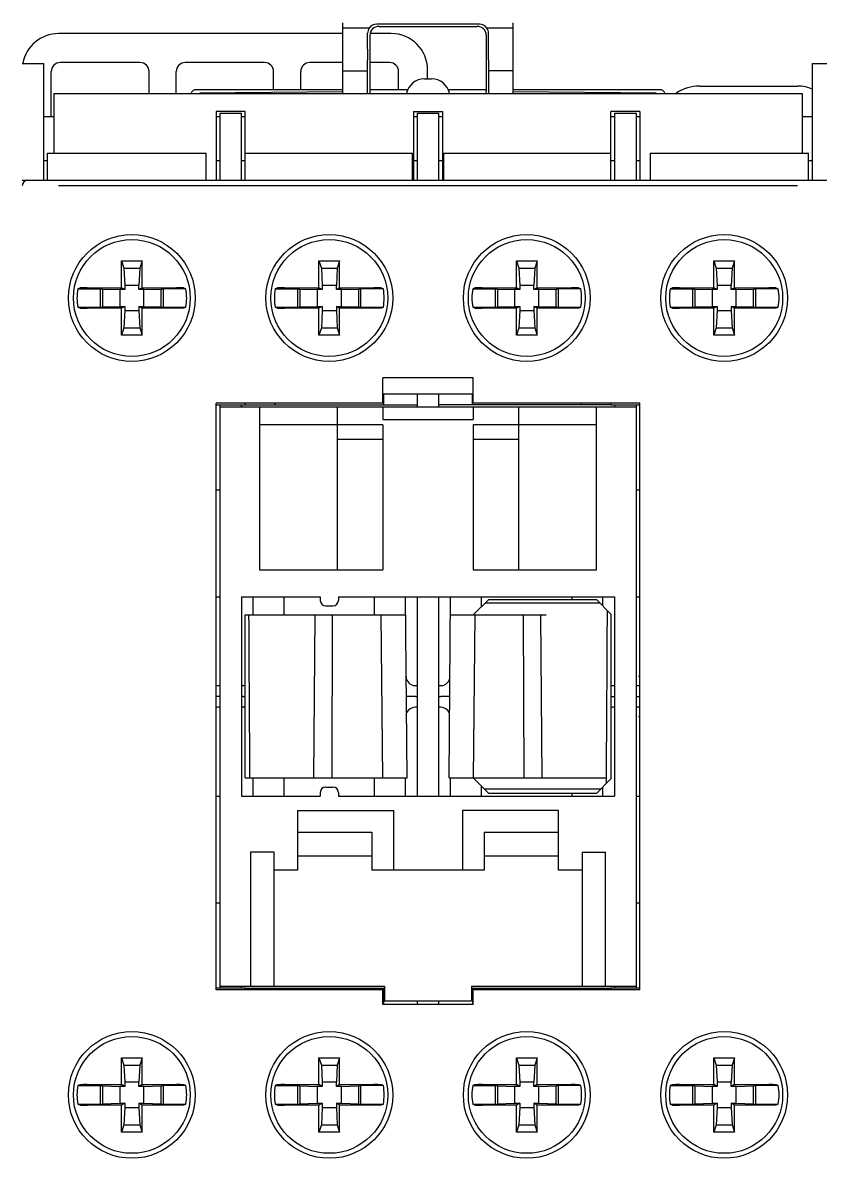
# Model space of a CAD drawing. Header units: millimetres. Extents: x 12275 to 14043, y 11466 to 13479.
# Drawn here: x 12946.21 to 12980.25, y 12928.7 to 12977.18 of the extents above; entities that cross this region are included whole.
import ezdxf

# ---------------------------------------------------------------- set-up
doc = ezdxf.new("R2010")
doc.units = ezdxf.units.MM

msp = doc.modelspace()

# ---------------------------------------------------------------- linework, layer by layer
at = {"color": 0, "linetype": 'Continuous'}
for p, q in [((12959.87306, 12974.1608), (12959.87306, 12977.17551)), ((12960.99396, 12976.94358), (12959.87306, 12976.94358)), ((12965.69792, 12977.11534), (12961.31534, 12977.11534)), ((12961.4098, 12977.02089), (12965.60346, 12977.02089)), ((12967.1402, 12976.94358), (12966.0193, 12976.94358)), ((12967.1402, 12974.1608), (12967.1402, 12977.17551)), ((12959.87306, 12976.71165), (12947.73537, 12976.71165)), ((12960.92328, 12976.03915), (12960.9275, 12976.73011)), ((12961.02326, 12976.63435), (12961.02326, 12974.23764)), ((12961.94014, 12976.71165), (12961.03838, 12976.71165)), ((12965.99, 12976.63435), (12965.99, 12974.23764)), ((12966.08998, 12976.03915), (12966.08576, 12976.73011)), ((12946.18917, 12975.43603), (12947.11689, 12975.43603)), ((12947.11689, 12970.44953), (12947.11689, 12975.43603)), ((12951.21433, 12975.47469), (12947.81268, 12975.47469)), ((12956.52843, 12975.47469), (12953.14708, 12975.47469)), ((12959.87306, 12975.47469), (12958.46119, 12975.47469)), ((12960.92206, 12975.12679), (12960.92206, 12975.59572)), ((12961.86283, 12975.47469), (12961.02326, 12975.47469)), ((12966.0912, 12975.59572), (12966.0912, 12975.12679)), ((12979.89636, 12975.43603), (12979.89636, 12970.44953)), ((12979.89636, 12975.43603), (12980.82408, 12975.43603)), ((12947.42613, 12973.15539), (12947.42613, 12975.08814)), ((12951.60088, 12974.1608), (12951.60088, 12975.08814)), ((12952.76053, 12974.1608), (12952.76053, 12975.08814)), ((12956.91498, 12974.31504), (12956.91498, 12975.08814)), ((12958.07463, 12974.31504), (12958.07463, 12975.08814)), ((12959.87306, 12975.12679), (12960.92206, 12975.12679)), ((12960.92678, 12974.1608), (12960.92678, 12975.12679)), ((12962.24938, 12974.31504), (12962.24938, 12975.08814)), ((12963.48634, 12974.7789), (12963.48634, 12975.16545)), ((12966.08648, 12975.12679), (12966.08648, 12974.1608)), ((12967.1402, 12975.12679), (12966.0912, 12975.12679)), ((12963.35201, 12974.7789), (12963.66125, 12974.7789)), ((12975.10314, 12974.46966), (12979.27788, 12974.46966)), ((12947.5421, 12974.1608), (12947.5421, 12971.60918)), ((12947.5421, 12974.1608), (12979.47116, 12974.1608)), ((12959.87306, 12974.31504), (12953.61094, 12974.31504)), ((12959.87306, 12974.22761), (12953.76556, 12974.17431)), ((12961.03271, 12974.23773), (12961.02326, 12974.23764)), ((12962.65259, 12974.31504), (12961.03271, 12974.31504)), ((12961.03271, 12974.1608), (12961.03271, 12974.23773)), ((12965.99, 12974.31504), (12964.36067, 12974.31504)), ((12965.98055, 12974.23773), (12965.98055, 12974.1608)), ((12965.99, 12974.23764), (12965.98055, 12974.23773)), ((12973.40232, 12974.31504), (12967.1402, 12974.31504)), ((12973.2477, 12974.17431), (12967.1402, 12974.22761)), ((12979.47116, 12974.1608), (12979.47116, 12971.60918)), ((12947.5421, 12973.15539), (12947.11689, 12973.15539)), ((12954.46135, 12973.3877), (12954.46135, 12970.44953)), ((12955.69831, 12973.3877), (12954.46135, 12973.3877)), ((12954.61597, 12973.15539), (12954.46135, 12973.15539)), ((12954.61597, 12973.31001), (12954.61597, 12970.44953)), ((12954.61597, 12973.31001), (12955.54369, 12973.31001)), ((12955.54369, 12970.44953), (12955.54369, 12973.31001)), ((12955.69831, 12973.15539), (12955.54369, 12973.15539)), ((12955.69831, 12970.44953), (12955.69831, 12973.3877)), ((12962.88815, 12973.3877), (12962.88815, 12970.44953)), ((12962.88815, 12973.3877), (12964.12511, 12973.3877)), ((12963.04277, 12973.15539), (12962.88815, 12973.15539)), ((12963.04277, 12973.31001), (12963.04277, 12970.44953)), ((12963.04277, 12973.31001), (12963.97049, 12973.31001)), ((12963.97049, 12970.44953), (12963.97049, 12973.31001)), ((12964.12511, 12973.15539), (12963.97049, 12973.15539)), ((12964.12511, 12973.3877), (12964.12511, 12970.44953)), ((12971.31495, 12970.44953), (12971.31495, 12973.3877)), ((12972.55191, 12973.3877), (12971.31495, 12973.3877)), ((12971.46957, 12973.15539), (12971.31495, 12973.15539)), ((12971.46957, 12973.31001), (12971.46957, 12970.44953)), ((12971.46957, 12973.31001), (12972.39729, 12973.31001)), ((12972.39729, 12970.44953), (12972.39729, 12973.31001)), ((12972.55191, 12973.15539), (12972.39729, 12973.15539)), ((12972.55191, 12973.3877), (12972.55191, 12970.44953)), ((12979.89636, 12973.15539), (12979.47116, 12973.15539)), ((12947.27151, 12970.44953), (12947.27151, 12971.60918)), ((12947.27151, 12971.60918), (12954.03108, 12971.60918)), ((12955.69831, 12971.60918), (12962.84443, 12971.60918)), ((12964.16883, 12971.60918), (12971.31495, 12971.60918)), ((12972.98218, 12971.60918), (12979.74174, 12971.60918)), ((12979.74174, 12970.44953), (12979.74174, 12971.60918)), ((12947.11689, 12971.29994), (12947.27151, 12971.29994)), ((12954.0323, 12970.44953), (12954.0323, 12971.37725)), ((12954.46135, 12971.29994), (12954.61597, 12971.29994)), ((12955.54369, 12971.29994), (12955.69831, 12971.29994)), ((12962.84564, 12970.44953), (12962.84564, 12971.37725)), ((12962.88815, 12971.29994), (12963.04277, 12971.29994)), ((12963.97049, 12971.29994), (12964.12511, 12971.29994)), ((12964.16761, 12971.37725), (12964.16761, 12970.44953)), ((12971.31495, 12971.29994), (12971.46957, 12971.29994)), ((12972.39729, 12971.29994), (12972.55191, 12971.29994)), ((12972.98096, 12971.37725), (12972.98096, 12970.44953)), ((12979.74174, 12971.29994), (12979.89636, 12971.29994)), ((12946.18917, 12970.44953), (12980.82408, 12970.44953)), ((12979.27788, 12970.2176), (12947.73537, 12970.2176)), ((12950.42576, 12965.86505), (12950.42576, 12967.00924)), ((12950.42576, 12967.00924), (12950.52722, 12966.69851)), ((12950.42576, 12967.00924), (12951.3071, 12967.00924)), ((12950.52722, 12966.69851), (12950.56442, 12965.96203)), ((12950.52722, 12966.69851), (12951.20564, 12966.69851)), ((12951.20564, 12966.69851), (12951.16844, 12965.96203)), ((12951.3071, 12967.00924), (12951.20564, 12966.69851)), ((12951.3071, 12965.86505), (12951.3071, 12967.00924)), ((12958.85256, 12965.86505), (12958.85256, 12967.00924)), ((12958.85256, 12967.00924), (12958.95402, 12966.69851)), ((12958.85256, 12967.00924), (12959.7339, 12967.00924)), ((12958.95402, 12966.69851), (12958.99122, 12965.96203)), ((12958.95402, 12966.69851), (12959.63244, 12966.69851)), ((12959.63244, 12966.69851), (12959.59524, 12965.96203)), ((12959.7339, 12967.00924), (12959.63244, 12966.69851)), ((12959.7339, 12965.86505), (12959.7339, 12967.00924)), ((12967.27936, 12965.86505), (12967.27936, 12967.00924)), ((12967.27936, 12967.00924), (12967.38082, 12966.69851)), ((12967.27936, 12967.00924), (12968.1607, 12967.00924)), ((12967.38082, 12966.69851), (12967.41802, 12965.96203)), ((12967.38082, 12966.69851), (12968.05924, 12966.69851)), ((12968.05924, 12966.69851), (12968.02204, 12965.96203)), ((12968.1607, 12967.00924), (12968.05924, 12966.69851)), ((12968.1607, 12965.86505), (12968.1607, 12967.00924)), ((12975.70616, 12965.86505), (12975.70616, 12967.00924)), ((12975.70616, 12967.00924), (12975.80761, 12966.69851)), ((12975.70616, 12967.00924), (12976.58749, 12967.00924)), ((12975.80761, 12966.69851), (12975.84481, 12965.96203)), ((12975.80761, 12966.69851), (12976.48604, 12966.69851)), ((12976.48604, 12966.69851), (12976.44884, 12965.96203)), ((12976.58749, 12967.00924), (12976.48604, 12966.69851)), ((12976.58749, 12965.86505), (12976.58749, 12967.00924)), ((12948.55961, 12965.82048), (12949.53016, 12965.82048)), ((12948.95926, 12965.86505), (12950.42576, 12965.86505)), ((12949.53016, 12965.02828), (12949.53016, 12965.82048)), ((12949.53016, 12965.82048), (12949.61302, 12965.80427)), ((12949.61302, 12965.80427), (12949.61302, 12965.04449)), ((12949.61302, 12965.80427), (12950.3495, 12965.78199)), ((12950.3495, 12965.78199), (12950.3495, 12965.06677)), ((12950.56442, 12965.78199), (12950.3495, 12965.78199)), ((12950.56442, 12965.78199), (12950.42576, 12965.86505)), ((12950.56442, 12965.96203), (12950.56442, 12965.78199)), ((12951.16844, 12965.96203), (12950.56442, 12965.96203)), ((12951.16844, 12965.78199), (12951.16844, 12965.96203)), ((12951.3071, 12965.86505), (12951.16844, 12965.78199)), ((12951.38337, 12965.78199), (12951.16844, 12965.78199)), ((12951.3071, 12965.86505), (12952.77361, 12965.86505)), ((12951.38337, 12965.78199), (12952.11985, 12965.80427)), ((12951.38337, 12965.06677), (12951.38337, 12965.78199)), ((12952.11985, 12965.80427), (12952.20271, 12965.82048)), ((12952.11985, 12965.04449), (12952.11985, 12965.80427)), ((12952.20271, 12965.82048), (12952.20271, 12965.02828)), ((12953.17325, 12965.82048), (12952.20271, 12965.82048)), ((12956.98641, 12965.82048), (12957.95696, 12965.82048)), ((12957.38605, 12965.86505), (12958.85256, 12965.86505)), ((12957.95696, 12965.02828), (12957.95696, 12965.82048)), ((12957.95696, 12965.82048), (12958.03982, 12965.80427)), ((12958.03982, 12965.80427), (12958.03982, 12965.04449)), ((12958.03982, 12965.80427), (12958.77629, 12965.78199)), ((12958.77629, 12965.78199), (12958.77629, 12965.06677)), ((12958.99122, 12965.78199), (12958.77629, 12965.78199)), ((12958.99122, 12965.78199), (12958.85256, 12965.86505)), ((12958.99122, 12965.96203), (12958.99122, 12965.78199)), ((12959.59524, 12965.96203), (12958.99122, 12965.96203)), ((12959.59524, 12965.78199), (12959.59524, 12965.96203)), ((12959.7339, 12965.86505), (12959.59524, 12965.78199)), ((12959.81017, 12965.78199), (12959.59524, 12965.78199)), ((12959.7339, 12965.86505), (12961.20041, 12965.86505)), ((12959.81017, 12965.78199), (12960.54664, 12965.80427)), ((12959.81017, 12965.06677), (12959.81017, 12965.78199)), ((12960.54664, 12965.80427), (12960.6295, 12965.82048)), ((12960.54664, 12965.04449), (12960.54664, 12965.80427)), ((12960.6295, 12965.82048), (12960.6295, 12965.02828)), ((12961.60005, 12965.82048), (12960.6295, 12965.82048)), ((12965.41321, 12965.82048), (12966.38375, 12965.82048)), ((12965.81285, 12965.86505), (12967.27936, 12965.86505)), ((12966.38375, 12965.02828), (12966.38375, 12965.82048)), ((12966.38375, 12965.82048), (12966.46661, 12965.80427)), ((12966.46661, 12965.80427), (12966.46661, 12965.04449)), ((12966.46661, 12965.80427), (12967.20309, 12965.78199)), ((12967.20309, 12965.78199), (12967.20309, 12965.06677)), ((12967.41802, 12965.78199), (12967.20309, 12965.78199)), ((12967.41802, 12965.78199), (12967.27936, 12965.86505)), ((12967.41802, 12965.96203), (12967.41802, 12965.78199)), ((12968.02204, 12965.96203), (12967.41802, 12965.96203)), ((12968.02204, 12965.78199), (12968.02204, 12965.96203)), ((12968.1607, 12965.86505), (12968.02204, 12965.78199)), ((12968.23696, 12965.78199), (12968.02204, 12965.78199)), ((12968.1607, 12965.86505), (12969.6272, 12965.86505)), ((12968.23696, 12965.78199), (12968.97344, 12965.80427)), ((12968.23696, 12965.06677), (12968.23696, 12965.78199)), ((12968.97344, 12965.80427), (12969.0563, 12965.82048)), ((12968.97344, 12965.04449), (12968.97344, 12965.80427)), ((12969.0563, 12965.82048), (12969.0563, 12965.02828)), ((12970.02685, 12965.82048), (12969.0563, 12965.82048)), ((12973.84001, 12965.82048), (12974.81055, 12965.82048)), ((12974.23965, 12965.86505), (12975.70616, 12965.86505)), ((12974.81055, 12965.02828), (12974.81055, 12965.82048)), ((12974.81055, 12965.82048), (12974.89341, 12965.80427)), ((12974.89341, 12965.80427), (12974.89341, 12965.04449)), ((12974.89341, 12965.80427), (12975.62989, 12965.78199)), ((12975.62989, 12965.78199), (12975.62989, 12965.06677)), ((12975.84481, 12965.78199), (12975.62989, 12965.78199)), ((12975.84481, 12965.78199), (12975.70616, 12965.86505)), ((12975.84481, 12965.96203), (12975.84481, 12965.78199)), ((12976.44884, 12965.96203), (12975.84481, 12965.96203)), ((12976.44884, 12965.78199), (12976.44884, 12965.96203)), ((12976.58749, 12965.86505), (12976.44884, 12965.78199)), ((12976.66376, 12965.78199), (12976.44884, 12965.78199)), ((12976.58749, 12965.86505), (12978.054, 12965.86505)), ((12976.66376, 12965.78199), (12977.40024, 12965.80427)), ((12976.66376, 12965.06677), (12976.66376, 12965.78199)), ((12977.40024, 12965.80427), (12977.4831, 12965.82048)), ((12977.40024, 12965.04449), (12977.40024, 12965.80427)), ((12977.4831, 12965.82048), (12977.4831, 12965.02828)), ((12978.45364, 12965.82048), (12977.4831, 12965.82048)), ((12948.55961, 12965.02828), (12949.53016, 12965.02828)), ((12950.42576, 12964.98371), (12948.95926, 12964.98371)), ((12949.53016, 12965.02828), (12949.61302, 12965.04449)), ((12949.61302, 12965.04449), (12950.3495, 12965.06677)), ((12950.3495, 12965.06677), (12950.56442, 12965.06677)), ((12950.56442, 12965.06677), (12950.42576, 12964.98371)), ((12950.42576, 12963.83952), (12950.42576, 12964.98371)), ((12950.56442, 12964.88673), (12950.52722, 12964.15025)), ((12950.56442, 12965.06677), (12950.56442, 12964.88673)), ((12950.56442, 12964.88673), (12951.16844, 12964.88673)), ((12951.16844, 12965.06677), (12951.16844, 12964.88673)), ((12951.3071, 12964.98371), (12951.16844, 12965.06677)), ((12951.16844, 12965.06677), (12951.38337, 12965.06677)), ((12951.16844, 12964.88673), (12951.20564, 12964.15025)), ((12951.3071, 12963.83952), (12951.3071, 12964.98371)), ((12952.77361, 12964.98371), (12951.3071, 12964.98371)), ((12951.38337, 12965.06677), (12952.11985, 12965.04449)), ((12952.11985, 12965.04449), (12952.20271, 12965.02828)), ((12952.20271, 12965.02828), (12953.17325, 12965.02828)), ((12956.98641, 12965.02828), (12957.95696, 12965.02828)), ((12958.85256, 12964.98371), (12957.38605, 12964.98371)), ((12957.95696, 12965.02828), (12958.03982, 12965.04449)), ((12958.03982, 12965.04449), (12958.77629, 12965.06677)), ((12958.77629, 12965.06677), (12958.99122, 12965.06677)), ((12958.99122, 12965.06677), (12958.85256, 12964.98371)), ((12958.85256, 12963.83952), (12958.85256, 12964.98371)), ((12958.99122, 12964.88673), (12958.95402, 12964.15025)), ((12958.99122, 12965.06677), (12958.99122, 12964.88673)), ((12958.99122, 12964.88673), (12959.59524, 12964.88673)), ((12959.59524, 12965.06677), (12959.59524, 12964.88673)), ((12959.7339, 12964.98371), (12959.59524, 12965.06677)), ((12959.59524, 12965.06677), (12959.81017, 12965.06677)), ((12959.59524, 12964.88673), (12959.63244, 12964.15025)), ((12959.7339, 12963.83952), (12959.7339, 12964.98371)), ((12961.20041, 12964.98371), (12959.7339, 12964.98371)), ((12959.81017, 12965.06677), (12960.54664, 12965.04449)), ((12960.54664, 12965.04449), (12960.6295, 12965.02828)), ((12960.6295, 12965.02828), (12961.60005, 12965.02828)), ((12965.41321, 12965.02828), (12966.38375, 12965.02828)), ((12967.27936, 12964.98371), (12965.81285, 12964.98371)), ((12966.38375, 12965.02828), (12966.46661, 12965.04449)), ((12966.46661, 12965.04449), (12967.20309, 12965.06677)), ((12967.20309, 12965.06677), (12967.41802, 12965.06677)), ((12967.41802, 12965.06677), (12967.27936, 12964.98371)), ((12967.27936, 12963.83952), (12967.27936, 12964.98371)), ((12967.41802, 12964.88673), (12967.38082, 12964.15025)), ((12967.41802, 12965.06677), (12967.41802, 12964.88673)), ((12967.41802, 12964.88673), (12968.02204, 12964.88673)), ((12968.02204, 12965.06677), (12968.02204, 12964.88673)), ((12968.1607, 12964.98371), (12968.02204, 12965.06677)), ((12968.02204, 12965.06677), (12968.23696, 12965.06677)), ((12968.02204, 12964.88673), (12968.05924, 12964.15025)), ((12968.1607, 12963.83952), (12968.1607, 12964.98371)), ((12969.6272, 12964.98371), (12968.1607, 12964.98371)), ((12968.23696, 12965.06677), (12968.97344, 12965.04449)), ((12968.97344, 12965.04449), (12969.0563, 12965.02828)), ((12969.0563, 12965.02828), (12970.02685, 12965.02828)), ((12973.84001, 12965.02828), (12974.81055, 12965.02828)), ((12975.70616, 12964.98371), (12974.23965, 12964.98371)), ((12974.81055, 12965.02828), (12974.89341, 12965.04449)), ((12974.89341, 12965.04449), (12975.62989, 12965.06677)), ((12975.62989, 12965.06677), (12975.84481, 12965.06677)), ((12975.84481, 12965.06677), (12975.70616, 12964.98371)), ((12975.70616, 12963.83952), (12975.70616, 12964.98371)), ((12975.84481, 12964.88673), (12975.80761, 12964.15025)), ((12975.84481, 12965.06677), (12975.84481, 12964.88673)), ((12975.84481, 12964.88673), (12976.44884, 12964.88673)), ((12976.44884, 12965.06677), (12976.44884, 12964.88673)), ((12976.58749, 12964.98371), (12976.44884, 12965.06677)), ((12976.44884, 12965.06677), (12976.66376, 12965.06677)), ((12976.44884, 12964.88673), (12976.48604, 12964.15025)), ((12976.58749, 12963.83952), (12976.58749, 12964.98371)), ((12978.054, 12964.98371), (12976.58749, 12964.98371)), ((12976.66376, 12965.06677), (12977.40024, 12965.04449)), ((12977.40024, 12965.04449), (12977.4831, 12965.02828)), ((12977.4831, 12965.02828), (12978.45364, 12965.02828)), ((12950.52722, 12964.15025), (12950.42576, 12963.83952)), ((12951.3071, 12963.83952), (12950.42576, 12963.83952)), ((12950.52722, 12964.15025), (12951.20564, 12964.15025)), ((12951.20564, 12964.15025), (12951.3071, 12963.83952)), ((12958.95402, 12964.15025), (12958.85256, 12963.83952)), ((12959.7339, 12963.83952), (12958.85256, 12963.83952)), ((12958.95402, 12964.15025), (12959.63244, 12964.15025)), ((12959.63244, 12964.15025), (12959.7339, 12963.83952)), ((12967.38082, 12964.15025), (12967.27936, 12963.83952)), ((12968.1607, 12963.83952), (12967.27936, 12963.83952)), ((12967.38082, 12964.15025), (12968.05924, 12964.15025)), ((12968.05924, 12964.15025), (12968.1607, 12963.83952)), ((12975.80761, 12964.15025), (12975.70616, 12963.83952)), ((12976.58749, 12963.83952), (12975.70616, 12963.83952)), ((12975.80761, 12964.15025), (12976.48604, 12964.15025)), ((12976.48604, 12964.15025), (12976.58749, 12963.83952)), ((12961.57388, 12960.94039), (12961.57388, 12962.02274)), ((12965.43938, 12962.02274), (12961.57388, 12962.02274)), ((12965.43938, 12960.94039), (12965.43938, 12962.02274)), ((12961.57388, 12961.32695), (12965.43938, 12961.32695)), ((12961.61253, 12961.32695), (12961.61253, 12960.86308)), ((12963.04277, 12961.32695), (12963.04277, 12960.78577)), ((12963.97049, 12960.78577), (12963.97049, 12961.32695)), ((12965.40073, 12960.86308), (12965.40073, 12961.32695)), ((12954.46135, 12935.89193), (12954.46135, 12960.94039)), ((12961.57388, 12960.94039), (12954.46135, 12960.94039)), ((12954.46135, 12960.86308), (12955.69831, 12960.86308)), ((12954.61597, 12960.86308), (12954.61597, 12935.96924)), ((12955.54369, 12960.78577), (12955.54369, 12960.86308)), ((12955.69831, 12960.86308), (12955.69831, 12960.94039)), ((12955.69831, 12960.86308), (12963.04277, 12960.86308)), ((12956.97393, 12960.94039), (12956.97393, 12960.86308)), ((12971.31495, 12960.86308), (12963.97049, 12960.86308)), ((12972.55191, 12960.94039), (12965.43938, 12960.94039)), ((12970.03933, 12960.94039), (12970.03933, 12960.86308)), ((12971.31495, 12960.94039), (12971.31495, 12960.86308)), ((12971.31495, 12960.86308), (12972.55191, 12960.86308)), ((12971.46957, 12960.86308), (12971.46957, 12960.78577)), ((12972.39729, 12935.96924), (12972.39729, 12960.86308)), ((12972.55191, 12935.89193), (12972.55191, 12960.94039)), ((12954.61597, 12960.78577), (12972.39729, 12960.78577)), ((12956.31679, 12960.78577), (12956.31679, 12953.82787)), ((12959.64113, 12953.82787), (12959.64113, 12960.78577)), ((12961.57388, 12960.78577), (12961.57388, 12960.2446)), ((12965.43938, 12960.78577), (12965.43938, 12960.2446)), ((12967.37213, 12960.78577), (12967.37213, 12953.82787)), ((12970.69647, 12953.82787), (12970.69647, 12960.78577)), ((12961.57388, 12960.01267), (12956.31679, 12960.01267)), ((12961.57388, 12960.2446), (12965.43938, 12960.2446)), ((12961.57388, 12960.01267), (12961.57388, 12953.82787)), ((12965.43938, 12960.01267), (12965.43938, 12953.82787)), ((12970.69647, 12960.01267), (12965.43938, 12960.01267)), ((12959.64113, 12959.39419), (12961.57388, 12959.39419)), ((12965.43938, 12959.39419), (12967.37213, 12959.39419)), ((12954.46135, 12957.22951), (12954.61597, 12957.22951)), ((12972.39729, 12957.22951), (12972.55191, 12957.22951)), ((12956.31679, 12953.82787), (12961.57388, 12953.82787)), ((12965.43938, 12953.82787), (12970.69647, 12953.82787)), ((12954.46135, 12952.66822), (12954.61597, 12952.66822)), ((12955.54369, 12952.66822), (12955.54369, 12944.16411)), ((12955.54369, 12952.66822), (12958.90668, 12952.66822)), ((12956.03791, 12951.89512), (12956.04466, 12952.66822)), ((12957.36048, 12951.89512), (12957.36048, 12952.66822)), ((12958.90668, 12952.66822), (12958.90668, 12952.5136)), ((12959.67978, 12952.66822), (12959.67978, 12952.5136)), ((12959.67978, 12952.66822), (12971.46957, 12952.66822)), ((12961.22598, 12951.89512), (12961.22598, 12952.66822)), ((12962.60927, 12944.93721), (12962.5418, 12952.66822)), ((12963.04277, 12952.66822), (12963.04277, 12944.16411)), ((12963.97049, 12944.16411), (12963.97049, 12952.66822)), ((12964.40399, 12944.93721), (12964.47146, 12952.66822)), ((12965.78728, 12952.24301), (12965.78728, 12952.66822)), ((12969.65278, 12952.55225), (12969.65278, 12952.66822)), ((12970.97188, 12952.29182), (12970.9686, 12952.66822)), ((12971.46957, 12952.66822), (12971.46957, 12944.16411)), ((12972.39729, 12952.66822), (12972.55191, 12952.66822)), ((12959.13861, 12952.28167), (12959.44785, 12952.28167)), ((12965.43938, 12951.89512), (12966.09652, 12952.55225)), ((12970.8471, 12952.40162), (12965.94588, 12952.40162)), ((12966.09652, 12952.55225), (12970.69647, 12952.55225)), ((12971.31495, 12951.93377), (12970.69647, 12952.55225)), ((12955.69831, 12944.93721), (12955.69831, 12951.89512)), ((12955.69831, 12951.89512), (12962.54855, 12951.89512)), ((12958.63609, 12944.93721), (12958.69682, 12951.89512)), ((12959.4092, 12944.93721), (12959.43435, 12951.89512)), ((12961.57388, 12944.93721), (12961.51316, 12951.89512)), ((12964.46471, 12951.89512), (12968.54836, 12951.89512)), ((12965.5001, 12951.89512), (12965.43938, 12944.93721)), ((12967.60406, 12944.93721), (12967.57891, 12951.89512)), ((12968.37716, 12944.93721), (12968.31644, 12951.89512)), ((12971.31495, 12951.93377), (12971.31495, 12944.89856)), ((12972.55191, 12949.26596), (12972.482, 12949.26657)), ((12954.46135, 12948.88002), (12954.61597, 12948.88002)), ((12955.54369, 12948.88002), (12955.62841, 12948.88002)), ((12962.95805, 12948.88002), (12963.04277, 12948.88002)), ((12963.97049, 12948.88002), (12964.05521, 12948.88002)), ((12971.31495, 12948.88002), (12971.46957, 12948.88002)), ((12972.39729, 12948.88002), (12972.482, 12948.88002)), ((12954.61597, 12948.41616), (12954.53865, 12948.41616)), ((12955.62102, 12948.41616), (12955.54369, 12948.41616)), ((12962.96544, 12948.41616), (12962.57891, 12948.41616)), ((12962.96544, 12948.41616), (12963.04277, 12948.41616)), ((12963.97049, 12948.41616), (12964.04781, 12948.41616)), ((12964.43435, 12948.41616), (12964.04781, 12948.41616)), ((12971.39224, 12948.41616), (12971.46957, 12948.41616)), ((12972.39729, 12948.41616), (12972.47461, 12948.41616)), ((12954.61597, 12947.9523), (12954.53125, 12947.9523)), ((12955.69831, 12947.9523), (12955.54369, 12947.9523)), ((12963.04277, 12947.9523), (12962.95805, 12947.9523)), ((12964.05521, 12947.9523), (12963.97049, 12947.9523)), ((12971.46957, 12947.9523), (12971.38485, 12947.9523)), ((12972.482, 12947.9523), (12972.39729, 12947.9523)), ((12972.482, 12947.56575), (12972.55191, 12947.56636)), ((12955.69831, 12944.93721), (12962.60927, 12944.93721)), ((12956.04466, 12944.16411), (12956.03791, 12944.93721)), ((12957.36048, 12944.16411), (12957.36048, 12944.93721)), ((12961.22598, 12944.16411), (12961.22598, 12944.93721)), ((12962.5418, 12944.16411), (12962.54855, 12944.93721)), ((12964.40399, 12944.93721), (12971.12167, 12944.93721)), ((12964.47146, 12944.16411), (12964.46471, 12944.93721)), ((12966.09652, 12944.28007), (12965.43938, 12944.93721)), ((12970.69647, 12944.28007), (12971.31495, 12944.89856)), ((12971.12308, 12944.70669), (12971.12167, 12944.93721)), ((12959.13861, 12944.55066), (12959.44785, 12944.55066)), ((12965.78728, 12944.16411), (12965.78728, 12944.58932)), ((12965.90609, 12944.4705), (12970.88689, 12944.4705)), ((12970.9686, 12944.16411), (12970.97202, 12944.55562)), ((12954.46135, 12944.16411), (12954.61597, 12944.16411)), ((12955.54369, 12944.16411), (12958.90668, 12944.16411)), ((12958.90668, 12944.31873), (12958.90668, 12944.16411)), ((12959.67978, 12944.31873), (12959.67978, 12944.16411)), ((12959.67978, 12944.16411), (12971.46957, 12944.16411)), ((12970.69647, 12944.28007), (12966.09652, 12944.28007)), ((12969.65278, 12944.16411), (12969.65278, 12944.28007)), ((12972.39729, 12944.16411), (12972.55191, 12944.16411)), ((12957.9403, 12943.54563), (12957.9403, 12940.9944)), ((12957.9403, 12943.54563), (12962.03774, 12943.54563)), ((12962.03774, 12943.54563), (12962.03774, 12940.9944)), ((12964.97552, 12943.54563), (12964.97552, 12940.9944)), ((12969.07295, 12943.54563), (12964.97552, 12943.54563)), ((12969.07295, 12940.9944), (12969.07295, 12943.54563)), ((12957.9403, 12942.61791), (12961.11002, 12942.61791)), ((12961.11002, 12942.61791), (12961.11002, 12940.9944)), ((12965.90324, 12942.61791), (12965.90324, 12940.9944)), ((12965.90324, 12942.61791), (12969.07295, 12942.61791)), ((12955.93024, 12941.7675), (12955.93024, 12936.04655)), ((12956.93527, 12941.7675), (12955.93024, 12941.7675)), ((12956.93527, 12936.04655), (12956.93527, 12941.7675)), ((12957.9403, 12941.61288), (12961.11002, 12941.61288)), ((12965.90324, 12941.61288), (12969.07295, 12941.61288)), ((12970.07798, 12941.7675), (12970.07798, 12936.04655)), ((12970.07798, 12941.7675), (12971.08302, 12941.7675)), ((12971.08302, 12936.04655), (12971.08302, 12941.7675)), ((12957.9403, 12940.9944), (12956.93527, 12940.9944)), ((12965.90324, 12940.9944), (12961.11002, 12940.9944)), ((12970.07798, 12940.9944), (12969.07295, 12940.9944)), ((12954.46135, 12939.60282), (12954.61597, 12939.60282)), ((12972.39729, 12939.60282), (12972.55191, 12939.60282)), ((12955.69831, 12935.96924), (12954.46135, 12935.96924)), ((12961.57388, 12935.89193), (12954.46135, 12935.89193)), ((12954.61597, 12936.04655), (12961.65119, 12936.04655)), ((12955.54369, 12935.96924), (12955.54369, 12936.04655)), ((12955.69831, 12935.89193), (12955.69831, 12935.96924)), ((12955.69831, 12935.96924), (12961.65119, 12935.96924)), ((12956.97393, 12935.96924), (12956.97393, 12935.89193)), ((12961.57388, 12935.27345), (12961.57388, 12935.89193)), ((12961.61253, 12935.96924), (12961.61253, 12935.27345)), ((12961.65119, 12936.04655), (12961.65119, 12935.42807)), ((12965.36207, 12936.04655), (12965.36207, 12935.42807)), ((12965.36207, 12936.04655), (12972.39729, 12936.04655)), ((12965.36207, 12935.96924), (12971.31495, 12935.96924)), ((12965.40073, 12935.96924), (12965.40073, 12935.27345)), ((12965.43938, 12935.27345), (12965.43938, 12935.89193)), ((12972.55191, 12935.89193), (12965.43938, 12935.89193)), ((12970.03933, 12935.96924), (12970.03933, 12935.89193)), ((12971.31495, 12935.96924), (12971.31495, 12935.89193)), ((12972.55191, 12935.96924), (12971.31495, 12935.96924)), ((12971.46957, 12936.04655), (12971.46957, 12935.96924)), ((12965.43938, 12935.27345), (12961.57388, 12935.27345)), ((12961.65119, 12935.42807), (12965.36207, 12935.42807)), ((12963.04277, 12935.42807), (12963.04277, 12935.27345)), ((12963.97049, 12935.27345), (12963.97049, 12935.42807)), ((12950.42576, 12931.84862), (12950.42576, 12932.9928)), ((12950.42576, 12932.9928), (12950.52722, 12932.68208)), ((12950.42576, 12932.9928), (12951.3071, 12932.9928)), ((12951.3071, 12932.9928), (12951.20564, 12932.68208)), ((12951.3071, 12931.84862), (12951.3071, 12932.9928)), ((12958.85256, 12931.84862), (12958.85256, 12932.9928)), ((12958.85256, 12932.9928), (12958.95402, 12932.68208)), ((12958.85256, 12932.9928), (12959.7339, 12932.9928)), ((12959.7339, 12932.9928), (12959.63244, 12932.68208)), ((12959.7339, 12931.84862), (12959.7339, 12932.9928)), ((12967.27936, 12931.84862), (12967.27936, 12932.9928)), ((12967.27936, 12932.9928), (12967.38082, 12932.68208)), ((12967.27936, 12932.9928), (12968.1607, 12932.9928)), ((12968.1607, 12932.9928), (12968.05924, 12932.68208)), ((12968.1607, 12931.84862), (12968.1607, 12932.9928)), ((12975.70616, 12931.84862), (12975.70616, 12932.9928)), ((12975.70616, 12932.9928), (12975.80761, 12932.68208)), ((12975.70616, 12932.9928), (12976.58749, 12932.9928)), ((12976.58749, 12932.9928), (12976.48604, 12932.68208)), ((12976.58749, 12931.84862), (12976.58749, 12932.9928)), ((12950.52722, 12932.68208), (12950.56442, 12931.9456)), ((12950.52722, 12932.68208), (12951.20564, 12932.68208)), ((12951.20564, 12932.68208), (12951.16844, 12931.9456)), ((12958.95402, 12932.68208), (12958.99122, 12931.9456)), ((12958.95402, 12932.68208), (12959.63244, 12932.68208)), ((12959.63244, 12932.68208), (12959.59524, 12931.9456)), ((12967.38082, 12932.68208), (12967.41802, 12931.9456)), ((12967.38082, 12932.68208), (12968.05924, 12932.68208)), ((12968.05924, 12932.68208), (12968.02204, 12931.9456)), ((12975.80761, 12932.68208), (12975.84481, 12931.9456)), ((12975.80761, 12932.68208), (12976.48604, 12932.68208)), ((12976.48604, 12932.68208), (12976.44884, 12931.9456)), ((12948.55961, 12931.80405), (12949.53016, 12931.80405)), ((12948.95926, 12931.84862), (12950.42576, 12931.84862)), ((12949.53016, 12931.01185), (12949.53016, 12931.80405)), ((12949.53016, 12931.80405), (12949.61302, 12931.78784)), ((12949.61302, 12931.78784), (12949.61302, 12931.02806)), ((12949.61302, 12931.78784), (12950.3495, 12931.76556)), ((12950.3495, 12931.76556), (12950.3495, 12931.05034)), ((12950.56442, 12931.76556), (12950.3495, 12931.76556)), ((12950.56442, 12931.76556), (12950.42576, 12931.84862)), ((12950.56442, 12931.9456), (12950.56442, 12931.76556)), ((12951.16844, 12931.9456), (12950.56442, 12931.9456)), ((12951.16844, 12931.76556), (12951.16844, 12931.9456)), ((12951.3071, 12931.84862), (12951.16844, 12931.76556)), ((12951.38337, 12931.76556), (12951.16844, 12931.76556)), ((12951.3071, 12931.84862), (12952.77361, 12931.84862)), ((12951.38337, 12931.76556), (12952.11985, 12931.78784)), ((12951.38337, 12931.05034), (12951.38337, 12931.76556)), ((12952.11985, 12931.78784), (12952.20271, 12931.80405)), ((12952.11985, 12931.02806), (12952.11985, 12931.78784)), ((12952.20271, 12931.80405), (12952.20271, 12931.01185)), ((12953.17325, 12931.80405), (12952.20271, 12931.80405)), ((12956.98641, 12931.80405), (12957.95696, 12931.80405)), ((12957.38605, 12931.84862), (12958.85256, 12931.84862)), ((12957.95696, 12931.01185), (12957.95696, 12931.80405)), ((12957.95696, 12931.80405), (12958.03982, 12931.78784)), ((12958.03982, 12931.78784), (12958.03982, 12931.02806)), ((12958.03982, 12931.78784), (12958.77629, 12931.76556)), ((12958.77629, 12931.76556), (12958.77629, 12931.05034)), ((12958.99122, 12931.76556), (12958.77629, 12931.76556)), ((12958.99122, 12931.76556), (12958.85256, 12931.84862)), ((12958.99122, 12931.9456), (12958.99122, 12931.76556)), ((12959.59524, 12931.9456), (12958.99122, 12931.9456)), ((12959.59524, 12931.76556), (12959.59524, 12931.9456)), ((12959.7339, 12931.84862), (12959.59524, 12931.76556)), ((12959.81017, 12931.76556), (12959.59524, 12931.76556)), ((12959.7339, 12931.84862), (12961.20041, 12931.84862)), ((12959.81017, 12931.76556), (12960.54664, 12931.78784)), ((12959.81017, 12931.05034), (12959.81017, 12931.76556)), ((12960.54664, 12931.78784), (12960.6295, 12931.80405)), ((12960.54664, 12931.02806), (12960.54664, 12931.78784)), ((12960.6295, 12931.80405), (12960.6295, 12931.01185)), ((12961.60005, 12931.80405), (12960.6295, 12931.80405)), ((12965.41321, 12931.80405), (12966.38375, 12931.80405)), ((12965.81285, 12931.84862), (12967.27936, 12931.84862)), ((12966.38375, 12931.01185), (12966.38375, 12931.80405)), ((12966.38375, 12931.80405), (12966.46661, 12931.78784)), ((12966.46661, 12931.78784), (12966.46661, 12931.02806)), ((12966.46661, 12931.78784), (12967.20309, 12931.76556)), ((12967.20309, 12931.76556), (12967.20309, 12931.05034)), ((12967.41802, 12931.76556), (12967.20309, 12931.76556)), ((12967.41802, 12931.76556), (12967.27936, 12931.84862)), ((12967.41802, 12931.9456), (12967.41802, 12931.76556)), ((12968.02204, 12931.9456), (12967.41802, 12931.9456)), ((12968.02204, 12931.76556), (12968.02204, 12931.9456)), ((12968.1607, 12931.84862), (12968.02204, 12931.76556)), ((12968.23696, 12931.76556), (12968.02204, 12931.76556)), ((12968.1607, 12931.84862), (12969.6272, 12931.84862)), ((12968.23696, 12931.76556), (12968.97344, 12931.78784)), ((12968.23696, 12931.05034), (12968.23696, 12931.76556)), ((12968.97344, 12931.78784), (12969.0563, 12931.80405)), ((12968.97344, 12931.02806), (12968.97344, 12931.78784)), ((12969.0563, 12931.80405), (12969.0563, 12931.01185)), ((12970.02685, 12931.80405), (12969.0563, 12931.80405)), ((12973.84001, 12931.80405), (12974.81055, 12931.80405)), ((12974.23965, 12931.84862), (12975.70616, 12931.84862)), ((12974.81055, 12931.01185), (12974.81055, 12931.80405)), ((12974.81055, 12931.80405), (12974.89341, 12931.78784)), ((12974.89341, 12931.78784), (12974.89341, 12931.02806)), ((12974.89341, 12931.78784), (12975.62989, 12931.76556)), ((12975.62989, 12931.76556), (12975.62989, 12931.05034)), ((12975.84481, 12931.76556), (12975.62989, 12931.76556)), ((12975.84481, 12931.76556), (12975.70616, 12931.84862)), ((12975.84481, 12931.9456), (12975.84481, 12931.76556)), ((12976.44884, 12931.9456), (12975.84481, 12931.9456)), ((12976.44884, 12931.76556), (12976.44884, 12931.9456)), ((12976.58749, 12931.84862), (12976.44884, 12931.76556)), ((12976.66376, 12931.76556), (12976.44884, 12931.76556)), ((12976.58749, 12931.84862), (12978.054, 12931.84862)), ((12976.66376, 12931.76556), (12977.40024, 12931.78784)), ((12976.66376, 12931.05034), (12976.66376, 12931.76556)), ((12977.40024, 12931.78784), (12977.4831, 12931.80405)), ((12977.40024, 12931.02806), (12977.40024, 12931.78784)), ((12977.4831, 12931.80405), (12977.4831, 12931.01185)), ((12978.45364, 12931.80405), (12977.4831, 12931.80405)), ((12948.55961, 12931.01185), (12949.53016, 12931.01185)), ((12950.42576, 12930.96728), (12948.95926, 12930.96728)), ((12949.53016, 12931.01185), (12949.61302, 12931.02806)), ((12949.61302, 12931.02806), (12950.3495, 12931.05034)), ((12950.3495, 12931.05034), (12950.56442, 12931.05034)), ((12950.56442, 12931.05034), (12950.42576, 12930.96728)), ((12950.42576, 12929.82309), (12950.42576, 12930.96728)), ((12950.56442, 12930.8703), (12950.52722, 12930.13382)), ((12950.56442, 12931.05034), (12950.56442, 12930.8703)), ((12950.56442, 12930.8703), (12951.16844, 12930.8703)), ((12951.16844, 12931.05034), (12951.16844, 12930.8703)), ((12951.3071, 12930.96728), (12951.16844, 12931.05034)), ((12951.16844, 12931.05034), (12951.38337, 12931.05034)), ((12951.16844, 12930.8703), (12951.20564, 12930.13382)), ((12951.3071, 12929.82309), (12951.3071, 12930.96728)), ((12952.77361, 12930.96728), (12951.3071, 12930.96728)), ((12951.38337, 12931.05034), (12952.11985, 12931.02806)), ((12952.11985, 12931.02806), (12952.20271, 12931.01185)), ((12952.20271, 12931.01185), (12953.17325, 12931.01185)), ((12956.98641, 12931.01185), (12957.95696, 12931.01185)), ((12958.85256, 12930.96728), (12957.38605, 12930.96728)), ((12957.95696, 12931.01185), (12958.03982, 12931.02806)), ((12958.03982, 12931.02806), (12958.77629, 12931.05034)), ((12958.77629, 12931.05034), (12958.99122, 12931.05034)), ((12958.99122, 12931.05034), (12958.85256, 12930.96728)), ((12958.85256, 12929.82309), (12958.85256, 12930.96728)), ((12958.99122, 12930.8703), (12958.95402, 12930.13382)), ((12958.99122, 12931.05034), (12958.99122, 12930.8703)), ((12958.99122, 12930.8703), (12959.59524, 12930.8703)), ((12959.59524, 12931.05034), (12959.59524, 12930.8703)), ((12959.7339, 12930.96728), (12959.59524, 12931.05034)), ((12959.59524, 12931.05034), (12959.81017, 12931.05034)), ((12959.59524, 12930.8703), (12959.63244, 12930.13382)), ((12959.7339, 12929.82309), (12959.7339, 12930.96728)), ((12961.20041, 12930.96728), (12959.7339, 12930.96728)), ((12959.81017, 12931.05034), (12960.54664, 12931.02806)), ((12960.54664, 12931.02806), (12960.6295, 12931.01185)), ((12960.6295, 12931.01185), (12961.60005, 12931.01185)), ((12965.41321, 12931.01185), (12966.38375, 12931.01185)), ((12967.27936, 12930.96728), (12965.81285, 12930.96728)), ((12966.38375, 12931.01185), (12966.46661, 12931.02806)), ((12966.46661, 12931.02806), (12967.20309, 12931.05034)), ((12967.20309, 12931.05034), (12967.41802, 12931.05034)), ((12967.41802, 12931.05034), (12967.27936, 12930.96728)), ((12967.27936, 12929.82309), (12967.27936, 12930.96728)), ((12967.41802, 12930.8703), (12967.38082, 12930.13382)), ((12967.41802, 12931.05034), (12967.41802, 12930.8703)), ((12967.41802, 12930.8703), (12968.02204, 12930.8703)), ((12968.02204, 12931.05034), (12968.02204, 12930.8703)), ((12968.02204, 12931.05034), (12968.23696, 12931.05034)), ((12968.1607, 12930.96728), (12968.02204, 12931.05034)), ((12968.02204, 12930.8703), (12968.05924, 12930.13382)), ((12968.1607, 12929.82309), (12968.1607, 12930.96728)), ((12969.6272, 12930.96728), (12968.1607, 12930.96728)), ((12968.23696, 12931.05034), (12968.97344, 12931.02806)), ((12968.97344, 12931.02806), (12969.0563, 12931.01185)), ((12969.0563, 12931.01185), (12970.02685, 12931.01185)), ((12973.84001, 12931.01185), (12974.81055, 12931.01185)), ((12975.70616, 12930.96728), (12974.23965, 12930.96728)), ((12974.81055, 12931.01185), (12974.89341, 12931.02806)), ((12974.89341, 12931.02806), (12975.62989, 12931.05034)), ((12975.62989, 12931.05034), (12975.84481, 12931.05034)), ((12975.84481, 12931.05034), (12975.70616, 12930.96728)), ((12975.70616, 12929.82309), (12975.70616, 12930.96728)), ((12975.84481, 12930.8703), (12975.80761, 12930.13382)), ((12975.84481, 12931.05034), (12975.84481, 12930.8703)), ((12975.84481, 12930.8703), (12976.44884, 12930.8703)), ((12976.44884, 12931.05034), (12976.44884, 12930.8703)), ((12976.44884, 12931.05034), (12976.66376, 12931.05034)), ((12976.58749, 12930.96728), (12976.44884, 12931.05034)), ((12976.44884, 12930.8703), (12976.48604, 12930.13382)), ((12976.58749, 12929.82309), (12976.58749, 12930.96728)), ((12978.054, 12930.96728), (12976.58749, 12930.96728)), ((12976.66376, 12931.05034), (12977.40024, 12931.02806)), ((12977.40024, 12931.02806), (12977.4831, 12931.01185)), ((12977.4831, 12931.01185), (12978.45364, 12931.01185)), ((12950.52722, 12930.13382), (12950.42576, 12929.82309)), ((12951.3071, 12929.82309), (12950.42576, 12929.82309)), ((12950.52722, 12930.13382), (12951.20564, 12930.13382)), ((12951.20564, 12930.13382), (12951.3071, 12929.82309)), ((12958.95402, 12930.13382), (12958.85256, 12929.82309)), ((12959.7339, 12929.82309), (12958.85256, 12929.82309)), ((12958.95402, 12930.13382), (12959.63244, 12930.13382)), ((12959.63244, 12930.13382), (12959.7339, 12929.82309)), ((12967.38082, 12930.13382), (12967.27936, 12929.82309)), ((12968.1607, 12929.82309), (12967.27936, 12929.82309)), ((12967.38082, 12930.13382), (12968.05924, 12930.13382)), ((12968.05924, 12930.13382), (12968.1607, 12929.82309)), ((12975.80761, 12930.13382), (12975.70616, 12929.82309)), ((12976.58749, 12929.82309), (12975.70616, 12929.82309)), ((12975.80761, 12930.13382), (12976.48604, 12930.13382)), ((12976.48604, 12930.13382), (12976.58749, 12929.82309))]:
    msp.add_line(p, q, dxfattribs=at)
for centre, radius in [((12950.86643, 12965.42438), 2.70585), ((12959.29323, 12965.42438), 2.70585), ((12967.72003, 12965.42438), 2.70585), ((12976.14683, 12965.42438), 2.70585), ((12950.86643, 12965.42438), 2.49325), ((12959.29323, 12965.42438), 2.49325), ((12967.72003, 12965.42438), 2.49325), ((12976.14683, 12965.42438), 2.49325), ((12950.86643, 12931.40795), 2.70585), ((12950.86643, 12931.40795), 2.49325), ((12959.29323, 12931.40795), 2.70585), ((12959.29323, 12931.40795), 2.49325), ((12967.72003, 12931.40795), 2.70585), ((12967.72003, 12931.40795), 2.49325), ((12976.14683, 12931.40795), 2.70585), ((12976.14683, 12931.40795), 2.49325)]:
    msp.add_circle(centre, radius, dxfattribs=at)
for centre, radius, start, end in [((12947.73537, 12975.16545), 1.5462, 90, 169.840106), ((12961.94014, 12975.16545), 1.5462, 0, 90), ((12947.81268, 12975.08814), 0.38655, 90, 180), ((12951.21433, 12975.08814), 0.38655, 0, 90), ((12953.14708, 12975.08814), 0.38655, 90, 180), ((12956.52843, 12975.08814), 0.38655, 0, 90), ((12958.46119, 12975.08814), 0.38655, 90, 180), ((12961.86283, 12975.08814), 0.38655, 0, 90), ((12963.35201, 12974.0058), 0.7731, 90, 168.321439), ((12963.66125, 12974.0058), 0.7731, 11.678561, 90), ((12975.10314, 12972.61422), 1.85544, 90, 123.067655), ((12979.27788, 12972.92346), 1.5462, 66.220322, 90), ((12953.61094, 12974.08311), 0.23193, 90, 157.726507), ((12973.40232, 12974.08311), 0.23193, 22.308998, 90), ((12946.4211, 12970.2176), 0.23193, 90, 180), ((12950.86643, 12965.42438), 2.34058, 170.25687, 189.74313), ((12957.45691, 12941.61666), 25.78734, 109.986193, 110.183378), ((12944.27595, 12941.61676), 25.78724, 69.816543, 70.013728), ((12950.86643, 12965.42438), 2.34058, 350.25687, 9.74313), ((12959.29323, 12965.42438), 2.34058, 170.25687, 189.74313), ((12965.88371, 12941.61666), 25.78734, 109.986193, 110.183378), ((12952.70275, 12941.61676), 25.78724, 69.816543, 70.013728), ((12959.29323, 12965.42438), 2.34058, 350.25687, 9.74313), ((12967.72003, 12965.42438), 2.34058, 170.25687, 189.74313), ((12974.31051, 12941.61666), 25.78734, 109.986193, 110.183378), ((12961.12955, 12941.61676), 25.78724, 69.816543, 70.013728), ((12967.72003, 12965.42438), 2.34058, 350.25687, 9.74313), ((12976.14683, 12965.42438), 2.34058, 170.25687, 189.74313), ((12982.73731, 12941.61666), 25.78734, 109.986193, 110.183378), ((12969.55634, 12941.61676), 25.78724, 69.816543, 70.013728), ((12976.14683, 12965.42438), 2.34058, 350.25687, 9.74313), ((12957.45721, 12989.23279), 25.78809, 249.816546, 250.013725), ((12944.27566, 12989.2329), 25.78819, 289.986196, 290.183375), ((12965.884, 12989.23279), 25.78809, 249.816546, 250.013725), ((12952.70246, 12989.2329), 25.78819, 289.986196, 290.183375), ((12974.3108, 12989.23279), 25.78809, 249.816546, 250.013725), ((12961.12925, 12989.2329), 25.78819, 289.986196, 290.183375), ((12982.7376, 12989.23279), 25.78809, 249.816546, 250.013725), ((12969.55605, 12989.2329), 25.78819, 289.986196, 290.183375), ((12959.13861, 12952.5136), 0.23193, 180, 270), ((12959.44785, 12952.5136), 0.23193, 270, 0), ((12962.95805, 12949.26657), 0.38655, 180.5, 270), ((12964.05521, 12949.26657), 0.38655, 270, 359.5), ((12954.53125, 12949.26657), 0.38655, 259.344902, 270), ((12955.62841, 12949.26657), 0.38655, 270, 280.700936), ((12971.38485, 12949.26657), 0.38655, 259.344957, 270), ((12972.482, 12949.26657), 0.38655, 270, 280.700881), ((12954.25126, 12917.33883), 31.07867, 89.470175, 89.615441), ((12955.9084, 12979.49348), 31.07865, 269.470175, 269.61544), ((12971.10351, 12979.67442), 31.25959, 270.384793, 270.529226), ((12972.762, 12979.49347), 31.07863, 269.470175, 269.615439), ((12954.53125, 12947.56575), 0.38655, 90, 100.700991), ((12955.62841, 12947.56575), 0.38655, 79.344951, 90), ((12962.95805, 12947.56575), 0.38655, 90, 156.92019), ((12964.05521, 12947.56575), 0.38655, 23.058578, 90), ((12971.38485, 12947.56575), 0.38655, 90, 100.700936), ((12972.482, 12947.56575), 0.38655, 79.345012, 90), ((12959.13861, 12944.31873), 0.23193, 90, 180), ((12959.44785, 12944.31873), 0.23193, 0, 90), ((12950.86643, 12931.40795), 2.34058, 170.25687, 189.74313), ((12957.45691, 12907.60023), 25.78734, 109.986193, 110.183378), ((12944.27595, 12907.60033), 25.78724, 69.816543, 70.013728), ((12950.86643, 12931.40795), 2.34058, 350.25687, 9.74313), ((12959.29323, 12931.40795), 2.34058, 170.25687, 189.74313), ((12965.88371, 12907.60023), 25.78734, 109.986193, 110.183378), ((12952.70275, 12907.60033), 25.78724, 69.816543, 70.013728), ((12959.29323, 12931.40795), 2.34058, 350.25687, 9.74313), ((12967.72003, 12931.40795), 2.34058, 170.25687, 189.74313), ((12974.31051, 12907.60023), 25.78734, 109.986193, 110.183378), ((12961.12955, 12907.60033), 25.78724, 69.816543, 70.013728), ((12967.72003, 12931.40795), 2.34058, 350.25687, 9.74313), ((12976.14683, 12931.40795), 2.34058, 170.25687, 189.74313), ((12982.73731, 12907.60023), 25.78734, 109.986193, 110.183378), ((12969.55634, 12907.60033), 25.78724, 69.816543, 70.013728), ((12976.14683, 12931.40795), 2.34058, 350.25687, 9.74313), ((12957.45721, 12955.21636), 25.78809, 249.816546, 250.013725), ((12944.27566, 12955.21647), 25.78819, 289.986196, 290.183375), ((12965.884, 12955.21636), 25.78809, 249.816546, 250.013725), ((12952.70246, 12955.21647), 25.78819, 289.986196, 290.183375), ((12974.3108, 12955.21636), 25.78809, 249.816546, 250.013725), ((12961.12925, 12955.21647), 25.78819, 289.986196, 290.183375), ((12982.7376, 12955.21636), 25.78809, 249.816546, 250.013725), ((12969.55605, 12955.21647), 25.78819, 289.986196, 290.183375)]:
    msp.add_arc(centre, radius, start, end, dxfattribs=at)
for centre, major_axis, ratio, start_param, end_param in [((12961.31407, 12976.73008), (0.35827, 0.14645), 0.99147498, 2.16138175, 2.75046775), ((12961.31537, 12976.72878), (0.27335, -0.27335), 0.99992385, 2.35623257, 3.33786675), ((12961.40983, 12976.63432), (0.27335, -0.27335), 0.99992385, 2.35623257, 3.92695274), ((12965.60343, 12976.63432), (0.27335, 0.27335), 0.99992385, -0.78536009, 0.78536009), ((12965.69789, 12976.72878), (0.27335, 0.27335), 0.99992385, -0.19627409, 0.78536009), ((12965.69919, 12976.73008), (0.35827, -0.14645), 0.99147498, 0.39112491, 0.9802109), ((12960.92881, 12975.59572), (0, 0.7731), 0.00872687, 0.95993109, 1.57079633), ((12966.08445, 12975.59572), (0, 0.7731), 0.00872687, -1.57079633, -0.95993109), ((12954.03108, 12971.37725), (0, 0.23193), 0.00523604, -1.57079633, -0.00002742), ((12962.84443, 12971.37725), (0, 0.23193), 0.00523604, -1.57079633, -0.00002742), ((12964.16883, 12971.37725), (0, 0.23193), 0.00523604, 0.00002742, 1.57079633), ((12972.98218, 12971.37725), (0, 0.23193), 0.00523604, 0.00002742, 1.57079633), ((12956.83997, 13021.40851), (0, 132.88285), 0.00872687, -4.16188375, -4.09919913), ((12970.17329, 13021.40851), (0, 132.88285), 0.00872687, -2.18398617, -2.11961621)]:
    msp.add_ellipse(centre, major_axis=major_axis, ratio=ratio, start_param=start_param, end_param=end_param, dxfattribs=at)
for points, knots in [([(12948.95926, 12965.86505), (12948.92226, 12965.86505), (12948.85279, 12965.86428), (12948.75914, 12965.8623), (12948.69115, 12965.85708), (12948.65443, 12965.85513), (12948.64296, 12965.85096)], [0, 0, 0, 0, 0.35018389, 0.65823196, 0.88449328, 1, 1, 1, 1]), ([(12953.0899, 12965.85096), (12953.07843, 12965.85513), (12953.04171, 12965.85708), (12952.97373, 12965.8623), (12952.88007, 12965.86428), (12952.8106, 12965.86505), (12952.77361, 12965.86505)], [0, 0, 0, 0, 0.11550834, 0.34177121, 0.64981799, 1, 1, 1, 1]), ([(12957.38605, 12965.86505), (12957.34906, 12965.86505), (12957.27959, 12965.86428), (12957.18594, 12965.8623), (12957.11795, 12965.85708), (12957.08123, 12965.85513), (12957.06976, 12965.85096)], [0, 0, 0, 0, 0.35018389, 0.65823196, 0.88449328, 1, 1, 1, 1]), ([(12961.5167, 12965.85096), (12961.50523, 12965.85513), (12961.46851, 12965.85708), (12961.40052, 12965.8623), (12961.30687, 12965.86428), (12961.2374, 12965.86505), (12961.20041, 12965.86505)], [0, 0, 0, 0, 0.11550834, 0.34177121, 0.64981799, 1, 1, 1, 1]), ([(12965.81285, 12965.86505), (12965.77586, 12965.86505), (12965.70639, 12965.86428), (12965.61273, 12965.8623), (12965.54475, 12965.85708), (12965.50803, 12965.85513), (12965.49656, 12965.85096)], [0, 0, 0, 0, 0.35018389, 0.65823196, 0.88449328, 1, 1, 1, 1]), ([(12969.9435, 12965.85096), (12969.93203, 12965.85513), (12969.89531, 12965.85708), (12969.82732, 12965.8623), (12969.73366, 12965.86428), (12969.6642, 12965.86505), (12969.6272, 12965.86505)], [0, 0, 0, 0, 0.11550834, 0.34177121, 0.64981799, 1, 1, 1, 1]), ([(12974.23965, 12965.86505), (12974.20266, 12965.86505), (12974.13319, 12965.86428), (12974.03953, 12965.8623), (12973.97154, 12965.85708), (12973.93482, 12965.85513), (12973.92336, 12965.85096)], [0, 0, 0, 0, 0.35018389, 0.65823196, 0.88449328, 1, 1, 1, 1]), ([(12978.37029, 12965.85096), (12978.35883, 12965.85513), (12978.32211, 12965.85708), (12978.25412, 12965.8623), (12978.16046, 12965.86428), (12978.09099, 12965.86505), (12978.054, 12965.86505)], [0, 0, 0, 0, 0.11550834, 0.34177121, 0.64981799, 1, 1, 1, 1]), ([(12948.64296, 12964.9978), (12948.65443, 12964.99363), (12948.6912, 12964.99167), (12948.75921, 12964.98648), (12948.85286, 12964.98448), (12948.92228, 12964.98371), (12948.95926, 12964.98371)], [0, 0, 0, 0, 0.1154813, 0.34222953, 0.65000939, 1, 1, 1, 1]), ([(12953.0899, 12964.9978), (12953.07843, 12964.99363), (12953.04171, 12964.99168), (12952.97373, 12964.98646), (12952.88007, 12964.98447), (12952.8106, 12964.98371), (12952.77361, 12964.98371)], [0, 0, 0, 0, 0.11550846, 0.34177083, 0.64981877, 1, 1, 1, 1]), ([(12957.06976, 12964.9978), (12957.08123, 12964.99363), (12957.118, 12964.99167), (12957.186, 12964.98648), (12957.27966, 12964.98448), (12957.34908, 12964.98371), (12957.38605, 12964.98371)], [0, 0, 0, 0, 0.1154813, 0.34222953, 0.65000939, 1, 1, 1, 1]), ([(12961.5167, 12964.9978), (12961.50523, 12964.99363), (12961.46851, 12964.99168), (12961.40052, 12964.98646), (12961.30687, 12964.98447), (12961.2374, 12964.98371), (12961.20041, 12964.98371)], [0, 0, 0, 0, 0.11550846, 0.34177083, 0.64981877, 1, 1, 1, 1]), ([(12965.49656, 12964.9978), (12965.50802, 12964.99363), (12965.54479, 12964.99167), (12965.6128, 12964.98648), (12965.70646, 12964.98448), (12965.77588, 12964.98371), (12965.81285, 12964.98371)], [0, 0, 0, 0, 0.1154813, 0.34222953, 0.65000939, 1, 1, 1, 1]), ([(12969.9435, 12964.9978), (12969.93203, 12964.99363), (12969.89531, 12964.99168), (12969.82732, 12964.98646), (12969.73366, 12964.98447), (12969.6642, 12964.98371), (12969.6272, 12964.98371)], [0, 0, 0, 0, 0.11550846, 0.34177083, 0.64981877, 1, 1, 1, 1]), ([(12973.92336, 12964.9978), (12973.93482, 12964.99363), (12973.97159, 12964.99167), (12974.0396, 12964.98648), (12974.13326, 12964.98448), (12974.20268, 12964.98371), (12974.23965, 12964.98371)], [0, 0, 0, 0, 0.1154813, 0.34222953, 0.65000939, 1, 1, 1, 1]), ([(12978.37029, 12964.9978), (12978.35883, 12964.99363), (12978.32211, 12964.99168), (12978.25412, 12964.98646), (12978.16046, 12964.98447), (12978.09099, 12964.98371), (12978.054, 12964.98371)], [0, 0, 0, 0, 0.11550846, 0.34177083, 0.64981877, 1, 1, 1, 1]), ([(12948.95926, 12931.84862), (12948.92226, 12931.84862), (12948.85279, 12931.84785), (12948.75914, 12931.84587), (12948.69115, 12931.84065), (12948.65443, 12931.83869), (12948.64296, 12931.83452)], [0, 0, 0, 0, 0.35018389, 0.65823196, 0.88449328, 1, 1, 1, 1]), ([(12953.0899, 12931.83452), (12953.07843, 12931.83869), (12953.04171, 12931.84065), (12952.97373, 12931.84587), (12952.88007, 12931.84785), (12952.8106, 12931.84862), (12952.77361, 12931.84862)], [0, 0, 0, 0, 0.11550834, 0.34177121, 0.64981799, 1, 1, 1, 1]), ([(12957.38605, 12931.84862), (12957.34906, 12931.84862), (12957.27959, 12931.84785), (12957.18594, 12931.84587), (12957.11795, 12931.84065), (12957.08123, 12931.83869), (12957.06976, 12931.83452)], [0, 0, 0, 0, 0.35018389, 0.65823196, 0.88449328, 1, 1, 1, 1]), ([(12961.5167, 12931.83452), (12961.50523, 12931.83869), (12961.46851, 12931.84065), (12961.40052, 12931.84587), (12961.30687, 12931.84785), (12961.2374, 12931.84862), (12961.20041, 12931.84862)], [0, 0, 0, 0, 0.11550834, 0.34177121, 0.64981799, 1, 1, 1, 1]), ([(12965.81285, 12931.84862), (12965.77586, 12931.84862), (12965.70639, 12931.84785), (12965.61273, 12931.84587), (12965.54475, 12931.84065), (12965.50803, 12931.83869), (12965.49656, 12931.83452)], [0, 0, 0, 0, 0.35018389, 0.65823196, 0.88449328, 1, 1, 1, 1]), ([(12969.9435, 12931.83452), (12969.93203, 12931.83869), (12969.89531, 12931.84065), (12969.82732, 12931.84587), (12969.73366, 12931.84785), (12969.6642, 12931.84862), (12969.6272, 12931.84862)], [0, 0, 0, 0, 0.11550834, 0.34177121, 0.64981799, 1, 1, 1, 1]), ([(12974.23965, 12931.84862), (12974.20266, 12931.84862), (12974.13319, 12931.84785), (12974.03953, 12931.84587), (12973.97154, 12931.84065), (12973.93482, 12931.83869), (12973.92336, 12931.83452)], [0, 0, 0, 0, 0.35018389, 0.65823196, 0.88449328, 1, 1, 1, 1]), ([(12978.37029, 12931.83452), (12978.35883, 12931.83869), (12978.32211, 12931.84065), (12978.25412, 12931.84587), (12978.16046, 12931.84785), (12978.09099, 12931.84862), (12978.054, 12931.84862)], [0, 0, 0, 0, 0.11550834, 0.34177121, 0.64981799, 1, 1, 1, 1]), ([(12948.64296, 12930.98137), (12948.65443, 12930.9772), (12948.6912, 12930.97524), (12948.75921, 12930.97005), (12948.85286, 12930.96805), (12948.92228, 12930.96728), (12948.95926, 12930.96728)], [0, 0, 0, 0, 0.1154813, 0.34222953, 0.65000939, 1, 1, 1, 1]), ([(12953.0899, 12930.98137), (12953.07843, 12930.9772), (12953.04171, 12930.97525), (12952.97373, 12930.97003), (12952.88007, 12930.96804), (12952.8106, 12930.96728), (12952.77361, 12930.96728)], [0, 0, 0, 0, 0.11550846, 0.34177083, 0.64981877, 1, 1, 1, 1]), ([(12957.06976, 12930.98137), (12957.08123, 12930.9772), (12957.118, 12930.97524), (12957.186, 12930.97005), (12957.27966, 12930.96805), (12957.34908, 12930.96728), (12957.38605, 12930.96728)], [0, 0, 0, 0, 0.1154813, 0.34222953, 0.65000939, 1, 1, 1, 1]), ([(12961.5167, 12930.98137), (12961.50523, 12930.9772), (12961.46851, 12930.97525), (12961.40052, 12930.97003), (12961.30687, 12930.96804), (12961.2374, 12930.96728), (12961.20041, 12930.96728)], [0, 0, 0, 0, 0.11550846, 0.34177083, 0.64981877, 1, 1, 1, 1]), ([(12965.49656, 12930.98137), (12965.50802, 12930.9772), (12965.54479, 12930.97524), (12965.6128, 12930.97005), (12965.70646, 12930.96805), (12965.77588, 12930.96728), (12965.81285, 12930.96728)], [0, 0, 0, 0, 0.1154813, 0.34222953, 0.65000939, 1, 1, 1, 1]), ([(12969.9435, 12930.98137), (12969.93203, 12930.9772), (12969.89531, 12930.97525), (12969.82732, 12930.97003), (12969.73366, 12930.96804), (12969.6642, 12930.96728), (12969.6272, 12930.96728)], [0, 0, 0, 0, 0.11550846, 0.34177083, 0.64981877, 1, 1, 1, 1]), ([(12973.92336, 12930.98137), (12973.93482, 12930.9772), (12973.97159, 12930.97524), (12974.0396, 12930.97005), (12974.13326, 12930.96805), (12974.20268, 12930.96728), (12974.23965, 12930.96728)], [0, 0, 0, 0, 0.1154813, 0.34222953, 0.65000939, 1, 1, 1, 1]), ([(12978.37029, 12930.98137), (12978.35883, 12930.9772), (12978.32211, 12930.97525), (12978.25412, 12930.97003), (12978.16046, 12930.96804), (12978.09099, 12930.96728), (12978.054, 12930.96728)], [0, 0, 0, 0, 0.11550846, 0.34177083, 0.64981877, 1, 1, 1, 1])]:
    msp.add_open_spline(points, degree=3, knots=knots, dxfattribs=at)

doc.saveas('drawing.dxf')
